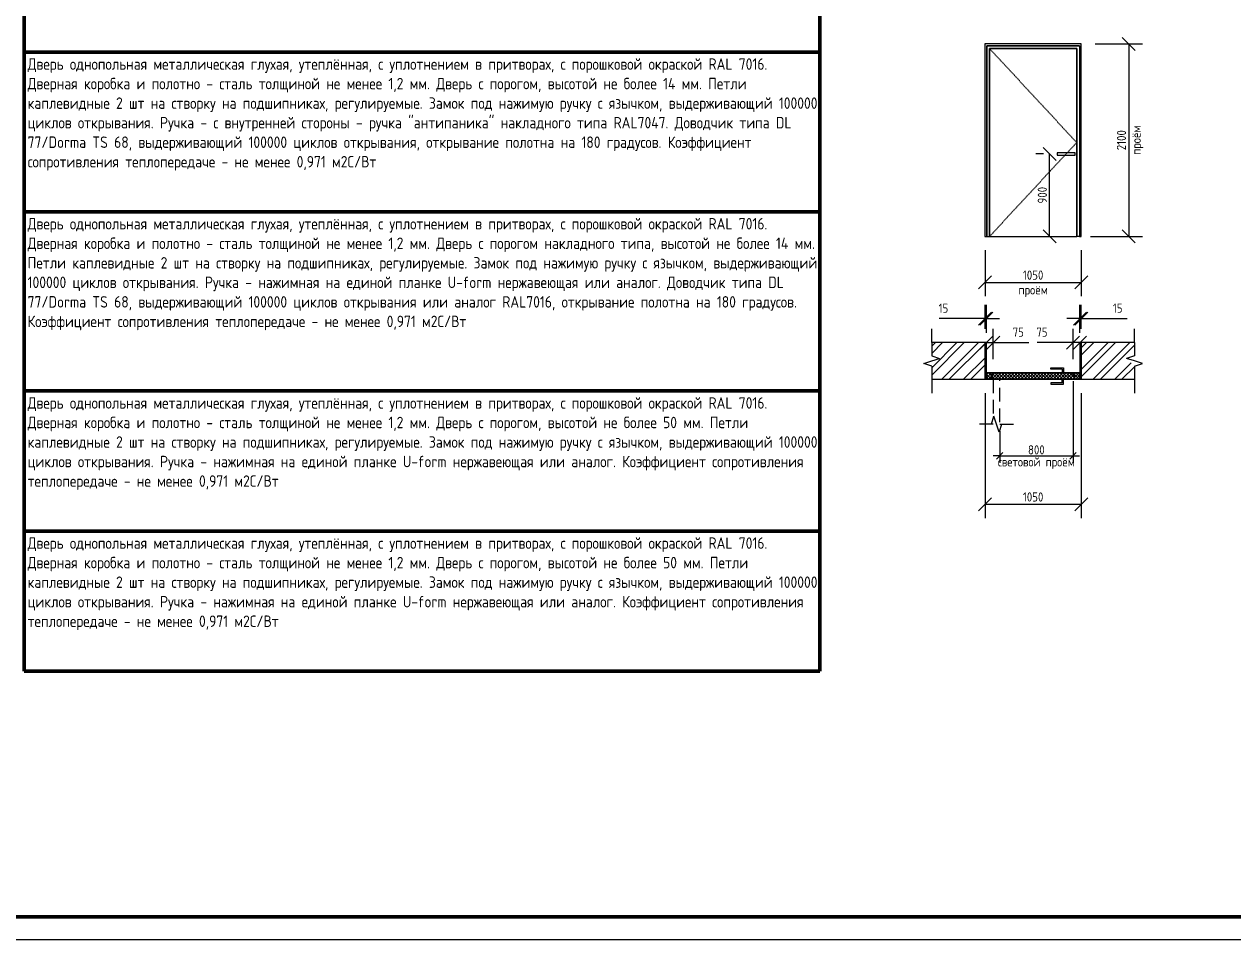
# Model space of a CAD drawing. Header units: millimetres. Extents: x -11345 to 411485, y -9810 to 73012.
# Drawn here: x -2616.1 to -2352.4, y 70747.8 to 70947.6 of the extents above; entities that cross this region are included whole.
import ezdxf

# ---------------------------------------------------------------- set-up
doc = ezdxf.new("R2010")
doc.units = ezdxf.units.MM
doc.linetypes.add('ADSK_Штриховая_ш2 п1_5', pattern=[4.5, 3, -1.5])
doc.linetypes.add('ADSK_Штриховая_ш3 п1_5', pattern=[4.5, 3, -1.5])
for name, color, linetype, lineweight in [('Аннотация', 7, 'Continuous', 18), ('Графика', 7, 'Continuous', 20), ('Двери', 7, 'Continuous', 9), ('Основная надпись', 7, 'Continuous', 30), ('Размеры', 7, 'Continuous', 5), ('Узлы', 7, 'Continuous', 18)]:
    doc.layers.add(name, color=color, linetype=linetype, lineweight=lineweight)
doc.layers.add('Линии', color=7, linetype='Continuous', lineweight=9, true_color=0x00a600)
doc.styles.add('GOST Common_1', font='GOST_Common.ttf', dxfattribs={"width": 0.9, "height": 350})
doc.styles.add('GOST Common_3', font='GOST_Common.ttf', dxfattribs={"width": 0.9, "height": 250})
doc.styles.add('GOST Common_5', font='GOST_Common.ttf', dxfattribs={"width": 0.9, "height": 100})
doc.dimstyles.new('ADSK_Основной_2_5_мм', dxfattribs={"dimscale": 304.8, "dimtxt": 251.428749, "dimasz": 0.463911, "dimexe": 0.492126, "dimexo": 0.492126, "dimgap": 0.098425, "dimtad": 1, "dimrnd": 0.01, "dimdsep": 46, "dimtxsty": 'GOST Common_3', "dimblk1": 'OBLIQUE', "dimblk2": 'OBLIQUE', "dimsah": 1, "dimcen": 0.09, "dimdle": 0.492126, "dimazin": 2, "dimtfac": 1, "dimtdec": 4, "dimtix": 1, "dimtmove": 0, "dimatfit": 3, "dimfxl": 1, "dimtvp": 1, "dimtolj": 1, "dimtzin": 0, "dimlwd": 20, "dimlwe": 20, "dimarcsym": 2})
doc.dimstyles.new('ADSK_Основной_2_5_мм_Округление_до_1_мм', dxfattribs={"dimscale": 304.8, "dimtxt": 250, "dimasz": 0.463911, "dimexe": 0.492126, "dimexo": 0.492126, "dimgap": 0.098425, "dimtad": 1, "dimdec": 0, "dimdsep": 46, "dimtxsty": 'GOST Common_3', "dimblk1": 'OBLIQUE', "dimblk2": 'OBLIQUE', "dimsah": 1, "dimcen": 0.09, "dimdle": 0.492126, "dimazin": 2, "dimtfac": 1, "dimtdec": 0, "dimtix": 1, "dimtmove": 0, "dimatfit": 3, "dimfxl": 1, "dimtvp": 1, "dimtolj": 1, "dimtzin": 0, "dimlwd": 20, "dimlwe": 20, "dimarcsym": 2})
doc.dimstyles.new('ADSK_Основной_2_5_мм_Округление_до_1_мм_1', dxfattribs={"dimscale": 304.8, "dimtxt": 251.428749, "dimasz": 0.463911, "dimexe": 0.492126, "dimexo": 0.492126, "dimgap": 0.098425, "dimtad": 1, "dimdec": 0, "dimdsep": 46, "dimtxsty": 'GOST Common_3', "dimblk1": 'OBLIQUE', "dimblk2": 'OBLIQUE', "dimsah": 1, "dimcen": 0.09, "dimdle": 0.492126, "dimazin": 2, "dimtfac": 1, "dimtdec": 4, "dimtix": 1, "dimtmove": 1, "dimatfit": 3, "dimfxl": 1, "dimtvp": 1, "dimtolj": 1, "dimtzin": 0, "dimlwd": 20, "dimlwe": 20, "dimarcsym": 2})
doc.dimstyles.new('ADSK_Основной_2_5_мм_Округление_до_1_мм_min_световой_проём', dxfattribs={"dimscale": 304.8, "dimtxt": 125.714375, "dimasz": 0.231955, "dimexe": 0.246063, "dimexo": 0.246063, "dimgap": 0.049213, "dimtad": 1, "dimdec": 0, "dimdsep": 46, "dimtxsty": 'GOST Common_1', "dimblk1": 'OBLIQUE', "dimblk2": 'OBLIQUE', "dimsah": 1, "dimcen": 0.09, "dimdle": 0.246063, "dimazin": 2, "dimtfac": 1, "dimtdec": 4, "dimtix": 1, "dimtmove": 0, "dimatfit": 3, "dimfxl": 1, "dimtvp": 1, "dimtolj": 1, "dimtzin": 0, "dimlwd": 20, "dimlwe": 20, "dimarcsym": 2})
pattern_1 = [(45, (-2398.3437, 70835.78353), (-0.3535534, 0.3535534), []), (135, (-2398.3437, 70835.78353), (-0.3535534, -0.3535534), [])]

# ---------------------------------------------------------------- blocks, each defined once
blk = doc.blocks.new('Family - ___-2715678-ДН-10л')
at = {"layer": 'Двери'}
for p, q in [((642, 5373), (-408, 5373)), ((-408, 5373), (-408, 3273)), ((-388, 3273), (-388, 5353)), ((-388, 5353), (622, 5353)), ((622, 5353), (-388, 5353)), ((-388, 5353), (-388, 3273)), ((-358, 5323), (-358, 3273)), ((592, 5323), (-358, 5323)), ((-358, 5323), (592, 5323)), ((-358, 3273), (-358, 5323)), ((592, 3273), (592, 5323)), ((592, 5323), (592, 3273)), ((622, 5353), (622, 3273)), ((622, 5353), (622, 3273)), ((642, 3273), (642, 5373)), ((-408, 3273), (-388, 3273)), ((-388, 3273), (-358, 3273)), ((-358, 3273), (592, 3273)), ((622, 3273), (592, 3273)), ((622, 3273), (642, 3273))]:
    blk.add_line(p, q, dxfattribs=at)
at = {"layer": 'Двери', "linetype": 'ADSK_Штриховая_ш2 п1_5'}
for p, q in [((592, 4298), (-358, 5323)), ((-358, 3273), (592, 4298))]:
    blk.add_line(p, q, dxfattribs=at)
blk = doc.blocks.new('ADSK_Обрыв_Линия - По умолчанию-6396943-ДН-10л')
at = {"layer": 'Узлы'}
for p, q in [((-989, 2115), (-989, 1970)), ((-989, 1859), (-989, 1715))]:
    blk.add_line(p, q, dxfattribs=at)
blk = doc.blocks.new('ADSK_Обрыв_Линия - По умолчанию-6397007-ДН-10л')
at = {"layer": 'Узлы'}
for p, q in [((1223, 2115), (1223, 1970)), ((1223, 1859), (1223, 1715))]:
    blk.add_line(p, q, dxfattribs=at)
blk = doc.blocks.new('_Oblique')
at = {"color": 0, "linetype": 'ByBlock', "lineweight": -2}
blk.add_line((-0.5, -0.5), (0.5, 0.5), dxfattribs=at)
blk = doc.blocks.new('*D800')
at = {"layer": 'Defpoints', "color": 0, "transparency": 16777216}
for p in [(-2406.5, 70901.25), (-2385.5, 70901.25), (-2385.5, 70891.21)]:
    blk.add_point(p, dxfattribs=at)
at = {"layer": 'Размеры', "color": 0, "transparency": 16777216}
for p, q in [((-2406.5, 70898.25), (-2406.5, 70888.21)), ((-2385.5, 70898.25), (-2385.5, 70888.21)), ((-2406.51, 70891.21), (-2385.49, 70891.21))]:
    blk.add_line(p, q, dxfattribs=at)
at = {"layer": 'Размеры', "color": 0, "transparency": 16777216, "xscale": 2.828, "yscale": 2.828, "zscale": 2.828, "rotation": 180}
blk.add_blockref('_Oblique', (-2406.5, 70891.21), dxfattribs=at)
at = {"layer": 'Размеры', "color": 0, "transparency": 16777216, "xscale": 2.828, "yscale": 2.828, "zscale": 2.828}
blk.add_blockref('_Oblique', (-2385.5, 70891.21), dxfattribs=at)
at = {"layer": 'Размеры', "color": 0, "lineweight": 20, "transparency": 16777216, "char_height": 2, "width": 9.7162, "attachment_point": 5, "style": 'GOST Common_5'}
for s, insert in [('\\A1;1050', (-2396, 70892.81)), ('\\A1;проём', (-2396, 70889.31))]:
    blk.add_mtext(s, dxfattribs=dict(at, insert=insert))
blk = doc.blocks.new('*D801')
at = {"layer": 'Defpoints', "color": 0, "transparency": 16777216}
for p in [(-2385.5, 70943.25), (-2386.5, 70901.25), (-2375.14, 70901.25)]:
    blk.add_point(p, dxfattribs=at)
at = {"layer": 'Размеры', "color": 0, "transparency": 16777216}
for p, q in [((-2382.5, 70943.25), (-2372.14, 70943.25)), ((-2375.14, 70943.26), (-2375.14, 70901.24)), ((-2383.5, 70901.25), (-2372.14, 70901.25))]:
    blk.add_line(p, q, dxfattribs=at)
at = {"layer": 'Размеры', "color": 0, "transparency": 16777216, "xscale": 2.828, "yscale": 2.828, "zscale": 2.828}
for p, rotation in [((-2375.14, 70943.25), 90), ((-2375.14, 70901.25), 270)]:
    blk.add_blockref('_Oblique', p, dxfattribs=dict(at, rotation=rotation))
at = {"layer": 'Размеры', "color": 0, "lineweight": 20, "transparency": 16777216, "char_height": 2, "width": 9.7162, "attachment_point": 5, "rotation": 90, "style": 'GOST Common_5'}
for s, insert in [('\\A1;2100', (-2376.74, 70922.25)), ('\\A1;проём', (-2373.24, 70922.25))]:
    blk.add_mtext(s, dxfattribs=dict(at, insert=insert))
blk = doc.blocks.new('*D802')
at = {"layer": 'Defpoints', "color": 0, "transparency": 16777216}
for p in [(-2406.2, 70883.33), (-2406.5, 70878.08), (-2406.2, 70878.08)]:
    blk.add_point(p, dxfattribs=at)
at = {"layer": 'Размеры', "color": 0, "transparency": 16777216}
for p, q in [((-2406.5, 70881.08), (-2406.5, 70886.33)), ((-2406.2, 70881.08), (-2406.2, 70886.33)), ((-2406.5, 70883.33), (-2416.51, 70883.33)), ((-2406.2, 70883.33), (-2406.5, 70883.33)), ((-2406.2, 70883.33), (-2403.37, 70883.33))]:
    blk.add_line(p, q, dxfattribs=at)
at = {"layer": 'Размеры', "color": 0, "transparency": 16777216, "xscale": 2.828, "yscale": 2.828, "zscale": 2.828}
blk.add_blockref('_Oblique', (-2406.5, 70883.33), dxfattribs=at)
at = {"layer": 'Размеры', "color": 0, "transparency": 16777216, "xscale": 2.828, "yscale": 2.828, "zscale": 2.828, "rotation": 180}
blk.add_blockref('_Oblique', (-2406.2, 70883.33), dxfattribs=at)
at = {"layer": 'Размеры', "color": 0, "lineweight": 20, "transparency": 16777216, "insert": (-2416.62, 70886.59), "char_height": 2, "width": 3.2217, "attachment_point": 1, "line_spacing_factor": 1.022761, "style": 'GOST Common_5'}
blk.add_mtext('\\A1;15', dxfattribs=at)
blk = doc.blocks.new('*D803')
at = {"layer": 'Defpoints', "color": 0, "transparency": 16777216}
for p in [(-2385.5, 70883.33), (-2385.8, 70878.08), (-2385.5, 70878.08)]:
    blk.add_point(p, dxfattribs=at)
at = {"layer": 'Размеры', "color": 0, "transparency": 16777216}
for p, q in [((-2385.8, 70881.08), (-2385.8, 70886.33)), ((-2385.5, 70881.08), (-2385.5, 70886.33)), ((-2385.8, 70883.33), (-2388.63, 70883.33)), ((-2385.8, 70883.33), (-2385.5, 70883.33)), ((-2385.5, 70883.33), (-2375.49, 70883.33))]:
    blk.add_line(p, q, dxfattribs=at)
at = {"layer": 'Размеры', "color": 0, "transparency": 16777216, "xscale": 2.828, "yscale": 2.828, "zscale": 2.828}
blk.add_blockref('_Oblique', (-2385.8, 70883.33), dxfattribs=at)
at = {"layer": 'Размеры', "color": 0, "transparency": 16777216, "xscale": 2.828, "yscale": 2.828, "zscale": 2.828, "rotation": 180}
blk.add_blockref('_Oblique', (-2385.5, 70883.33), dxfattribs=at)
at = {"layer": 'Размеры', "color": 0, "lineweight": 20, "transparency": 16777216, "insert": (-2378.61, 70886.59), "char_height": 2, "width": 3.2217, "attachment_point": 1, "line_spacing_factor": 1.022761, "style": 'GOST Common_5'}
blk.add_mtext('\\A1;15', dxfattribs=at)
blk = doc.blocks.new('*D804')
at = {"layer": 'Defpoints', "color": 0, "transparency": 16777216}
for p in [(-2406.2, 70877.2), (-2404.7, 70878.1), (-2404.7, 70871.48)]:
    blk.add_point(p, dxfattribs=at)
at = {"layer": 'Размеры', "color": 0, "transparency": 16777216}
for p, q in [((-2406.2, 70880.2), (-2406.2, 70881.1)), ((-2404.7, 70874.48), (-2404.7, 70881.1)), ((-2406.21, 70878.1), (-2404.7, 70878.1)), ((-2404.7, 70878.1), (-2396.91, 70878.1))]:
    blk.add_line(p, q, dxfattribs=at)
at = {"layer": 'Размеры', "color": 0, "transparency": 16777216, "xscale": 2.828, "yscale": 2.828, "zscale": 2.828, "rotation": 180}
blk.add_blockref('_Oblique', (-2406.2, 70878.1), dxfattribs=at)
at = {"layer": 'Размеры', "color": 0, "transparency": 16777216, "xscale": 2.828, "yscale": 2.828, "zscale": 2.828}
blk.add_blockref('_Oblique', (-2404.7, 70878.1), dxfattribs=at)
at = {"layer": 'Размеры', "color": 0, "lineweight": 20, "transparency": 16777216, "insert": (-2400.47, 70881.36), "char_height": 2, "width": 3.7842, "attachment_point": 1, "line_spacing_factor": 1.022761, "style": 'GOST Common_5'}
blk.add_mtext('\\A1;75', dxfattribs=at)
blk = doc.blocks.new('*D805')
at = {"layer": 'Defpoints', "color": 0, "transparency": 16777216}
for p in [(-2385.8, 70878.1), (-2385.8, 70877.2), (-2387.3, 70871.48)]:
    blk.add_point(p, dxfattribs=at)
at = {"layer": 'Размеры', "color": 0, "transparency": 16777216}
for p, q in [((-2387.3, 70874.48), (-2387.3, 70881.1)), ((-2385.8, 70880.2), (-2385.8, 70881.1)), ((-2387.3, 70878.1), (-2395.09, 70878.1)), ((-2385.8, 70878.1), (-2387.31, 70878.1))]:
    blk.add_line(p, q, dxfattribs=at)
at = {"layer": 'Размеры', "color": 0, "transparency": 16777216, "xscale": 2.828, "yscale": 2.828, "zscale": 2.828, "rotation": 180}
blk.add_blockref('_Oblique', (-2387.3, 70878.1), dxfattribs=at)
at = {"layer": 'Размеры', "color": 0, "transparency": 16777216, "xscale": 2.828, "yscale": 2.828, "zscale": 2.828}
blk.add_blockref('_Oblique', (-2385.8, 70878.1), dxfattribs=at)
at = {"layer": 'Размеры', "color": 0, "lineweight": 20, "transparency": 16777216, "insert": (-2395.31, 70881.36), "char_height": 2, "width": 3.7842, "attachment_point": 1, "line_spacing_factor": 1.022761, "style": 'GOST Common_5'}
blk.add_mtext('\\A1;75', dxfattribs=at)
blk = doc.blocks.new('*D806')
at = {"layer": 'Defpoints', "color": 0, "transparency": 16777216}
for p in [(-2387.3, 70871.18), (-2403.3, 70860.28), (-2387.3, 70853.38)]:
    blk.add_point(p, dxfattribs=at)
at = {"layer": 'Размеры', "color": 0, "transparency": 16777216}
for p, q in [((-2387.3, 70869.68), (-2387.3, 70851.88)), ((-2403.3, 70858.78), (-2403.3, 70851.88)), ((-2403.3, 70853.38), (-2404.71, 70853.38)), ((-2403.3, 70853.38), (-2387.3, 70853.38)), ((-2387.3, 70853.38), (-2385.89, 70853.38))]:
    blk.add_line(p, q, dxfattribs=at)
at = {"layer": 'Размеры', "color": 0, "transparency": 16777216, "xscale": 1.414, "yscale": 1.414, "zscale": 1.414}
blk.add_blockref('_Oblique', (-2403.3, 70853.38), dxfattribs=at)
at = {"layer": 'Размеры', "color": 0, "transparency": 16777216, "xscale": 1.414, "yscale": 1.414, "zscale": 1.414, "rotation": 180}
blk.add_blockref('_Oblique', (-2387.3, 70853.38), dxfattribs=at)
at = {"layer": 'Размеры', "color": 0, "lineweight": 20, "transparency": 16777216, "char_height": 2, "width": 25.9781, "attachment_point": 5, "style": 'GOST Common_5'}
for s, insert in [('\\A1;800', (-2395.3, 70854.68)), ('\\A1;световой проём', (-2395.3, 70851.78))]:
    blk.add_mtext(s, dxfattribs=dict(at, insert=insert))
blk = doc.blocks.new('*D807')
at = {"layer": 'Defpoints', "color": 0, "transparency": 16777216}
for p in [(-2392.4, 70919.25), (-2390.73, 70919.25), (-2393.4, 70901.25)]:
    blk.add_point(p, dxfattribs=at)
at = {"layer": 'Размеры', "color": 0, "transparency": 16777216}
for p, q in [((-2393.73, 70919.25), (-2395.4, 70919.25)), ((-2392.4, 70901.24), (-2392.4, 70919.26)), ((-2390.4, 70901.25), (-2389.4, 70901.25))]:
    blk.add_line(p, q, dxfattribs=at)
at = {"layer": 'Размеры', "color": 0, "transparency": 16777216, "xscale": 2.828, "yscale": 2.828, "zscale": 2.828}
for p, rotation in [((-2392.4, 70919.25), 90), ((-2392.4, 70901.25), 270)]:
    blk.add_blockref('_Oblique', p, dxfattribs=dict(at, rotation=rotation))
at = {"layer": 'Размеры', "color": 0, "lineweight": 20, "transparency": 16777216, "insert": (-2394, 70910.25), "char_height": 2, "width": 7.0059, "attachment_point": 5, "rotation": 90, "style": 'GOST Common_5'}
blk.add_mtext('\\A1;900', dxfattribs=at)
blk = doc.blocks.new('*D808')
at = {"layer": 'Defpoints', "color": 0, "transparency": 16777216}
for p in [(-2406.5, 70870.08), (-2385.5, 70870.08), (-2385.5, 70842.8)]:
    blk.add_point(p, dxfattribs=at)
at = {"layer": 'Размеры', "color": 0, "transparency": 16777216}
for p, q in [((-2406.5, 70867.08), (-2406.5, 70839.8)), ((-2385.5, 70867.08), (-2385.5, 70839.8)), ((-2406.51, 70842.8), (-2385.49, 70842.8))]:
    blk.add_line(p, q, dxfattribs=at)
at = {"layer": 'Размеры', "color": 0, "transparency": 16777216, "xscale": 2.828, "yscale": 2.828, "zscale": 2.828, "rotation": 180}
blk.add_blockref('_Oblique', (-2406.5, 70842.8), dxfattribs=at)
at = {"layer": 'Размеры', "color": 0, "transparency": 16777216, "xscale": 2.828, "yscale": 2.828, "zscale": 2.828}
blk.add_blockref('_Oblique', (-2385.5, 70842.8), dxfattribs=at)
at = {"layer": 'Размеры', "color": 0, "lineweight": 20, "transparency": 16777216, "insert": (-2396, 70844.4), "char_height": 2, "width": 7.0059, "attachment_point": 5, "style": 'GOST Common_5'}
blk.add_mtext('\\A1;1050', dxfattribs=at)

msp = doc.modelspace()

# ---------------------------------------------------------------- hatches: boundary and pattern name
at = {"layer": 'Узлы', "lineweight": 9}
h = msp.add_hatch(dxfattribs=at)
h.set_pattern_fill('FP_2', color=256, scale=0.02, style=0, pattern_type=2)
h.set_pattern_definition([(45, (-2398.3437, 70835.7835), (-2.3573, 2.3573), []), (45, (-2396.7722, 70835.7835), (-2.3573, 2.3573), [])])
h.paths.add_polyline_path([(-2385.50061, 70870.08338), (-2373.88061, 70870.08338), (-2373.88061, 70872.95721), (-2375.61266, 70874.63338), (-2373.88061, 70875.18338), (-2373.88061, 70878.08338), (-2385.50061, 70878.08338), (-2385.50061, 70872.95721)])
h.paths.add_polyline_path([(-2416.39398, 70870.08338), (-2406.50061, 70870.08338), (-2406.50061, 70878.08338), (-2418.12603, 70878.08338), (-2418.12603, 70875.18338), (-2416.39398, 70874.63338), (-2418.12603, 70872.95721), (-2418.12603, 70870.08338)])
h = msp.add_hatch(dxfattribs=at)
h.set_pattern_fill('FP_4', color=256, scale=0.02, style=0, pattern_type=2)
h.set_pattern_definition([(0, (-2398.3437, 70835.7835), (4.064, 1.016), [0.33528, -2.71272, 0.33528, -2.71272, -16.256]), (0, (-2398.3437, 70835.7835), (4.064, 1.016), [-6.096, 0.33528, -5.76072, 0.33528, -2.71272, -7.112]), (0, (-2398.3437, 70835.7835), (4.064, 1.016), [-15.24, 0.33528, -1.69672, 0.33528, -4.74472]), (120, (-2396.8197, 70836.2915), (-2.911882, 3.011527), [0.33528, -2.71272, 0.33528, -2.71272, -16.256]), (120, (-2396.8197, 70836.2915), (-2.911882, 3.011527), [-6.096, 0.33528, -5.76072, 0.33528, -2.71272, -7.112]), (120, (-2396.8197, 70836.2915), (-2.911882, 3.011527), [-15.24, 0.33528, -1.69672, 0.33528, -4.74472]), (240, (-2396.3117, 70838.3235), (-1.152118, -4.027527), [0.33528, -2.71272, 0.33528, -2.71272, -16.256]), (240, (-2396.3117, 70838.3235), (-1.152118, -4.027527), [-6.096, 0.33528, -5.76072, 0.33528, -2.71272, -7.112]), (240, (-2396.3117, 70838.3235), (-1.152118, -4.027527), [-15.24, 0.33528, -1.69672, 0.33528, -4.74472])])
h.paths.add_polyline_path([(-2385.80061, 70870.08338), (-2385.50061, 70870.08338), (-2385.50061, 70878.08338), (-2385.80061, 70878.08338), (-2385.80061, 70871.14338)])
h.paths.add_polyline_path([(-2406.50061, 70870.08338), (-2406.20061, 70870.08338), (-2406.20061, 70878.08338), (-2406.50061, 70878.08338), (-2406.50061, 70871.14338)])
h = msp.add_hatch(dxfattribs=at)
h.set_pattern_fill('FP_3', color=256, scale=0.02, style=0, pattern_type=2)
h.set_pattern_definition(pattern_1)
h.paths.add_polyline_path([(-2385.80061, 70870.08338), (-2385.80061, 70871.48338), (-2387.30061, 70871.48338), (-2387.30061, 70871.18338), (-2387.00061, 70871.18338), (-2387.00061, 70870.08338)])
h.paths.add_polyline_path([(-2406.20061, 70870.08338), (-2405.00061, 70870.08338), (-2405.00061, 70871.18338), (-2404.70061, 70871.18338), (-2404.70061, 70871.48338), (-2406.20061, 70871.48338), (-2406.20061, 70871.14338)])
h = msp.add_hatch(dxfattribs=at)
h.set_pattern_fill('FP_3', color=256, scale=0.02, style=0, pattern_type=2)
h.set_pattern_definition(pattern_1)
h.paths.add_polyline_path([(-2404.96061, 70870.08338), (-2387.04061, 70870.08338), (-2387.04061, 70871.14338), (-2387.34061, 70871.14338), (-2387.34061, 70871.48338), (-2404.66061, 70871.48338), (-2404.66061, 70871.14338), (-2404.96061, 70871.14338)])

# ---------------------------------------------------------------- linework, layer by layer
at = {"layer": 'Аннотация'}
for p, q in [((-2418.12603, 70878.08338), (-2418.12603, 70881.08338)), ((-2373.88061, 70878.08338), (-2373.88061, 70881.08338)), ((-2419.85903, 70873.5203), (-2418.12603, 70874.08338)), ((-2419.85903, 70873.5203), (-2418.12603, 70874.08338)), ((-2418.12603, 70875.18338), (-2416.39398, 70874.63338)), ((-2418.12603, 70875.18338), (-2416.39398, 70874.63338)), ((-2418.12603, 70874.08338), (-2416.39398, 70874.63338)), ((-2373.88061, 70875.18338), (-2375.61266, 70874.63338)), ((-2373.88061, 70875.18338), (-2375.61266, 70874.63338)), ((-2373.88061, 70874.08338), (-2375.61266, 70874.63338)), ((-2372.14761, 70873.5203), (-2373.88061, 70874.08338)), ((-2372.14761, 70873.5203), (-2373.88061, 70874.08338)), ((-2418.12603, 70872.95721), (-2419.85903, 70873.5203)), ((-2418.12603, 70872.95721), (-2419.85903, 70873.5203)), ((-2373.88061, 70872.95721), (-2372.14761, 70873.5203)), ((-2373.88061, 70872.95721), (-2372.14761, 70873.5203)), ((-2418.12603, 70870.08338), (-2418.12603, 70867.08338)), ((-2373.88061, 70870.08338), (-2373.88061, 70867.08338)), ((-2405.10061, 70860.28338), (-2404.55061, 70862.01543)), ((-2405.10061, 70860.28338), (-2404.55061, 70862.01543)), ((-2404.00061, 70860.28338), (-2404.55061, 70862.01543)), ((-2404.70061, 70860.28338), (-2407.70061, 70860.28338)), ((-2403.43753, 70858.55038), (-2404.00061, 70860.28338)), ((-2403.43753, 70858.55038), (-2404.00061, 70860.28338)), ((-2402.87444, 70860.28338), (-2403.43753, 70858.55038)), ((-2402.87444, 70860.28338), (-2403.43753, 70858.55038)), ((-2403.30061, 70860.28338), (-2400.30061, 70860.28338))]:
    msp.add_line(p, q, dxfattribs=at)
at = {"layer": 'Линии', "color": 7, "lineweight": 50}
for p, q in [((-2616.09666, 70972.06321), (-2616.09666, 70941.48268)), ((-2442.52999, 70972.06321), (-2442.52999, 70941.48268)), ((-2442.52999, 70941.48268), (-2616.09666, 70941.48268)), ((-2616.09666, 70941.48268), (-2616.09666, 70906.64064)), ((-2442.52999, 70941.48268), (-2442.52999, 70906.64064)), ((-2442.52999, 70906.64064), (-2616.09666, 70906.64064)), ((-2616.09666, 70906.64064), (-2616.09666, 70867.5371)), ((-2442.52999, 70906.64064), (-2442.52999, 70867.5371)), ((-2442.52999, 70867.5371), (-2616.09666, 70867.5371)), ((-2616.09666, 70867.5371), (-2616.09666, 70836.95657)), ((-2442.52999, 70867.5371), (-2442.52999, 70836.95657)), ((-2442.52999, 70836.95657), (-2616.09666, 70836.95657)), ((-2616.09666, 70836.95657), (-2616.09666, 70806.37604)), ((-2442.52999, 70836.95657), (-2442.52999, 70806.37604)), ((-2442.52999, 70806.37604), (-2616.09666, 70806.37604))]:
    msp.add_line(p, q, dxfattribs=at)
at = {"layer": 'Линии', "color": 7}
for p, q in [((-2386.82639, 70919.50321), (-2390.72639, 70919.50321)), ((-2390.72639, 70919.50321), (-2390.72639, 70919.00321)), ((-2390.72639, 70919.00321), (-2386.82639, 70919.00321)), ((-2386.82639, 70919.00321), (-2386.82639, 70919.50321)), ((-2406.50061, 70878.08338), (-2418.12603, 70878.08338)), ((-2406.50061, 70870.08338), (-2406.50061, 70878.08338)), ((-2406.20061, 70878.08338), (-2406.50061, 70878.08338)), ((-2406.50061, 70878.08338), (-2406.50061, 70870.08338)), ((-2406.20061, 70871.48338), (-2406.20061, 70878.08338)), ((-2385.50061, 70878.08338), (-2385.80061, 70878.08338)), ((-2385.80061, 70878.08338), (-2385.80061, 70871.48338)), ((-2373.88061, 70878.08338), (-2385.50061, 70878.08338)), ((-2385.50061, 70878.08338), (-2385.50061, 70870.08338)), ((-2385.50061, 70870.08338), (-2385.50061, 70878.08338)), ((-2404.70061, 70871.48338), (-2406.20061, 70871.48338)), ((-2406.20061, 70871.48338), (-2406.20061, 70870.08338)), ((-2405.00061, 70870.08338), (-2405.00061, 70871.18338)), ((-2405.00061, 70871.18338), (-2404.70061, 70871.18338)), ((-2404.66061, 70871.14338), (-2404.96061, 70871.14338)), ((-2404.96061, 70871.14338), (-2404.96061, 70870.08338)), ((-2404.70061, 70871.18338), (-2404.70061, 70871.48338)), ((-2387.34061, 70871.48338), (-2404.66061, 70871.48338)), ((-2404.66061, 70871.48338), (-2404.66061, 70871.14338)), ((-2387.34061, 70871.14338), (-2387.34061, 70871.48338)), ((-2387.04061, 70871.14338), (-2387.34061, 70871.14338)), ((-2385.80061, 70871.48338), (-2387.30061, 70871.48338)), ((-2387.30061, 70871.48338), (-2387.30061, 70871.18338)), ((-2387.30061, 70871.18338), (-2387.00061, 70871.18338)), ((-2387.04061, 70870.08338), (-2387.04061, 70871.14338)), ((-2387.00061, 70871.18338), (-2387.00061, 70870.08338)), ((-2385.80061, 70870.08338), (-2385.80061, 70871.48338)), ((-2418.12603, 70870.08338), (-2406.50061, 70870.08338)), ((-2406.50061, 70870.08338), (-2406.20061, 70870.08338)), ((-2406.20061, 70870.08338), (-2405.00061, 70870.08338)), ((-2404.96061, 70870.08338), (-2387.04061, 70870.08338)), ((-2387.00061, 70870.08338), (-2385.80061, 70870.08338)), ((-2385.80061, 70870.08338), (-2385.50061, 70870.08338)), ((-2385.50061, 70870.08338), (-2373.88061, 70870.08338))]:
    msp.add_line(p, q, dxfattribs=at)
at = {"layer": 'Линии', "color": 7, "linetype": 'ADSK_Штриховая_ш3 п1_5'}
msp.add_line((-2390.72639, 70919.25321), (-2390.62639, 70919.25321), dxfattribs=at)
at = {"layer": 'Линии', "color": 7, "lineweight": 20}
for p, q in [((-2392.1665, 70872.57377), (-2389.3665, 70872.57377)), ((-2392.1665, 70872.27377), (-2392.1665, 70872.57377)), ((-2389.6665, 70872.27377), (-2392.1665, 70872.27377)), ((-2389.6665, 70872.27377), (-2389.6665, 70871.48338)), ((-2389.3665, 70872.57377), (-2389.3665, 70871.48338)), ((-2389.6665, 70869.293), (-2392.1665, 70869.293)), ((-2392.1665, 70869.293), (-2392.1665, 70868.993)), ((-2392.1665, 70868.993), (-2389.3665, 70868.993)), ((-2389.6665, 70869.293), (-2389.6665, 70870.08338)), ((-2389.3665, 70868.993), (-2389.3665, 70870.08338))]:
    msp.add_line(p, q, dxfattribs=at)
at = {"layer": 'Линии', "color": 7, "linetype": 'ADSK_Штриховая_ш3 п1_5', "lineweight": 20}
for p, q in [((-2404.70061, 70870.08338), (-2404.70061, 70861.54306)), ((-2403.30061, 70860.72376), (-2403.30061, 70870.08338))]:
    msp.add_line(p, q, dxfattribs=at)
at = {"layer": 'Основная надпись', "lineweight": 50}
msp.add_line((-2827.51934, 70752.76733), (-2011.51934, 70752.76733), dxfattribs=at)
at = {"layer": 'Основная надпись', "lineweight": 20}
msp.add_line((-2006.51934, 70747.76733), (-2847.51934, 70747.76733), dxfattribs=at)

# ---------------------------------------------------------------- block references
at = {"layer": 'Двери', "xscale": 0.02, "yscale": 0.02, "zscale": 0.02}
msp.add_blockref('Family - ___-2715678-ДН-10л', (-2398.34372, 70835.78353), dxfattribs=at)
at = {"layer": 'Узлы', "xscale": 0.02, "yscale": 0.02, "zscale": 0.02}
for name in ['ADSK_Обрыв_Линия - По умолчанию-6396943-ДН-10л', 'ADSK_Обрыв_Линия - По умолчанию-6397007-ДН-10л']:
    msp.add_blockref(name, (-2398.34372, 70835.78353), dxfattribs=at)

# ---------------------------------------------------------------- texts
at = {"layer": 'Графика', "char_height": 2.5, "width": 172.8166667, "attachment_point": 1, "line_spacing_factor": 1.022761, "style": 'GOST Common_5'}
for s, insert in [('Дверь однопольная металлическая глухая, утеплённая, с уплотнением в притворах, с порошковой окраской RAL 7016. Дверная коробка и полотно - сталь толщиной не менее 1,2 мм. Дверь с порогом, высотой не более 14 мм. Петли каплевидные 2 шт на створку на подшипниках, регулируемые. Замок под нажимую ручку с язычком, выдерживающий 100000 циклов открывания. Ручка - с внутренней стороны - ручка "антипаника" накладного типа RAL7047. Доводчик типа DL 77/Dorma TS 68, выдерживающий 100000 циклов открывания, открывание полотна на 180 градусов. Коэффициент сопротивления теплопередаче - не менее 0,971 м2С/Вт', (-2615.34666, 70940.11324)), ('Дверь однопольная металлическая глухая, утеплённая, с уплотнением в притворах, с порошковой окраской RAL 7016. Дверная коробка и полотно - сталь толщиной не менее 1,2 мм. Дверь с порогом накладного типа, высотой не более 14 мм. Петли каплевидные 2 шт на створку на подшипниках, регулируемые. Замок под нажимую ручку с язычком, выдерживающий 100000 циклов открывания. Ручка - нажимная на единой планке U-form нержавеющая или аналог. Доводчик типа DL 77/Dorma TS 68, выдерживающий 100000 циклов открывания или аналог RAL7016, открывание полотна на 180 градусов. Коэффициент сопротивления теплопередаче - не менее 0,971 м2С/Вт', (-2615.34666, 70905.27121)), ('Дверь однопольная металлическая глухая, утеплённая, с уплотнением в притворах, с порошковой окраской RAL 7016. Дверная коробка и полотно - сталь толщиной не менее 1,2 мм. Дверь с порогом, высотой не более 50 мм. Петли каплевидные 2 шт на створку на подшипниках, регулируемые. Замок под нажимую ручку с язычком, выдерживающий 100000 циклов открывания. Ручка - нажимная на единой планке U-form нержавеющая или аналог. Коэффициент сопротивления теплопередаче - не менее 0,971 м2С/Вт', (-2615.34666, 70866.16767)), ('Дверь однопольная металлическая глухая, утеплённая, с уплотнением в притворах, с порошковой окраской RAL 7016. Дверная коробка и полотно - сталь толщиной не менее 1,2 мм. Дверь с порогом, высотой не более 50 мм. Петли каплевидные 2 шт на створку на подшипниках, регулируемые. Замок под нажимую ручку с язычком, выдерживающий 100000 циклов открывания. Ручка - нажимная на единой планке U-form нержавеющая или аналог. Коэффициент сопротивления теплопередаче - не менее 0,971 м2С/Вт', (-2615.34666, 70835.58714))]:
    msp.add_mtext(s, dxfattribs=dict(at, insert=insert))

# ---------------------------------------------------------------- dimensions: what is measured, and where the dimension line sits
at = {"layer": 'Размеры', "lineweight": 20}
dim = msp.add_linear_dim(base=(-2375.13508, 70901.25321), p1=(-2385.50061, 70943.25321), p2=(-2386.50061, 70901.25321), angle=90, text='<>\\Xпроём', dimstyle='ADSK_Основной_2_5_мм', override={"dimscale": 0, "dimtxt": 76635.482717, "dimasz": 141.4, "dimexe": 150, "dimexo": 150, "dimgap": 30, "dimlfac": 50, "dimpost": '<>', "dimtxsty": 'GOST Common_5', "dimcen": 27.432, "dimfxl": 2100.595154, "dimlwd": 65535, "dimlwe": 65535}, dxfattribs=at)
dim.commit()
dim.dimension.update_dxf_attribs({"geometry": '*D801', "text_midpoint": (-2375.13508, 70922.25321)})
dim = msp.add_linear_dim(base=(-2392.40158, 70919.25321), p1=(-2393.40143, 70901.25321), p2=(-2390.72639, 70919.25321), angle=90, dimstyle='ADSK_Основной_2_5_мм_Округление_до_1_мм_1', override={"dimscale": 0, "dimtxt": 76635.482717, "dimasz": 141.4, "dimexe": 150, "dimexo": 150, "dimgap": 30, "dimlfac": 50, "dimpost": '<>', "dimtxsty": 'GOST Common_5', "dimcen": 27.432, "dimfxl": 1009.58015, "dimlwd": 65535, "dimlwe": 65535}, dxfattribs=at)
dim.commit()
dim.dimension.update_dxf_attribs({"geometry": '*D807', "text_midpoint": (-2394.00158, 70910.25321)})
for base, p1, p2, text, dimstyle, override, picture, middle in [((-2385.50061, 70891.20784), (-2406.50061, 70901.25321), (-2385.50061, 70901.25321), '<>\\Xпроём', 'ADSK_Основной_2_5_мм', {"dimscale": 0, "dimtxt": 76635.482717, "dimasz": 141.4, "dimexe": 150, "dimexo": 150, "dimgap": 30, "dimlfac": 50, "dimpost": '<>', "dimtxsty": 'GOST Common_5', "dimcen": 27.432, "dimfxl": 1050, "dimlwd": 65535, "dimlwe": 65535}, '*D800', (-2396.00061, 70891.20784)), ((-2387.30061, 70853.37608), (-2403.30061, 70860.28338), (-2387.30061, 70871.18338), '<>\\Xсветовой проём', 'ADSK_Основной_2_5_мм_Округление_до_1_мм_min_световой_проём', {"dimscale": 0, "dimtxt": 38317.741358, "dimasz": 70.7, "dimexe": 75, "dimexo": 75, "dimgap": 15, "dimlfac": 50, "dimpost": '<>', "dimtxsty": 'GOST Common_5', "dimcen": 27.432, "dimfxl": 968.000517, "dimlwd": 65535, "dimlwe": 65535}, '*D806', (-2395.30061, 70853.37608))]:
    dim = msp.add_linear_dim(base=base, p1=p1, p2=p2, text=text, dimstyle=dimstyle, override=override, dxfattribs=at)
    dim.commit()
    dim.dimension.update_dxf_attribs({"geometry": picture, "text_midpoint": middle})
for base, p1, p2, override, picture, middle in [((-2406.20061, 70883.32783), (-2406.50061, 70878.08338), (-2406.20061, 70878.08338), {"dimscale": 0, "dimtxt": 76635.482717, "dimasz": 141.4, "dimexe": 150, "dimexo": 150, "dimgap": 30, "dimlfac": 50, "dimpost": '<>', "dimtxsty": 'GOST Common_5', "dimcen": 27.432, "dimfxl": 15, "dimlwd": 65535, "dimlwe": 65535}, '*D802', (-2415.00661, 70883.32783)), ((-2385.50061, 70883.32783), (-2385.80061, 70878.08338), (-2385.50061, 70878.08338), {"dimscale": 0, "dimtxt": 76635.482717, "dimasz": 141.4, "dimexe": 150, "dimexo": 150, "dimgap": 30, "dimlfac": 50, "dimpost": '<>', "dimtxsty": 'GOST Common_5', "dimcen": 27.432, "dimfxl": 15, "dimlwd": 65535, "dimlwe": 65535}, '*D803', (-2376.99461, 70883.32783)), ((-2404.70061, 70878.09562), (-2406.20061, 70877.19506), (-2404.70061, 70871.48338), {"dimscale": 0, "dimtxt": 76635.482717, "dimasz": 141.4, "dimexe": 150, "dimexo": 150, "dimgap": 30, "dimlfac": 50, "dimpost": '<>', "dimtxsty": 'GOST Common_5', "dimcen": 27.432, "dimfxl": 295.267942, "dimlwd": 65535, "dimlwe": 65535}, '*D804', (-2398.58284, 70878.09562)), ((-2385.80061, 70878.09562), (-2387.30061, 70871.48338), (-2385.80061, 70877.19506), {"dimscale": 0, "dimtxt": 76635.482717, "dimasz": 141.4, "dimexe": 150, "dimexo": 150, "dimgap": 30, "dimlfac": 50, "dimpost": '<>', "dimtxsty": 'GOST Common_5', "dimcen": 27.432, "dimfxl": 295.267942, "dimlwd": 65535, "dimlwe": 65535}, '*D805', (-2393.41839, 70878.09562))]:
    dim = msp.add_linear_dim(base=base, p1=p1, p2=p2, dimstyle='ADSK_Основной_2_5_мм_Округление_до_1_мм', override=override, dxfattribs=at)
    dim.commit()
    dim.dimension.update_dxf_attribs({"geometry": picture, "text_midpoint": middle, "dimtype": 160})
dim = msp.add_linear_dim(base=(-2385.50061, 70842.79911), p1=(-2406.50061, 70870.08338), p2=(-2385.50061, 70870.08338), dimstyle='ADSK_Основной_2_5_мм_Округление_до_1_мм_1', override={"dimscale": 0, "dimtxt": 76635.482717, "dimasz": 141.4, "dimexe": 150, "dimexo": 150, "dimgap": 30, "dimlfac": 50, "dimpost": '<>', "dimtxsty": 'GOST Common_5', "dimcen": 27.432, "dimfxl": 1050, "dimlwd": 65535, "dimlwe": 65535}, dxfattribs=at)
dim.commit()
dim.dimension.update_dxf_attribs({"geometry": '*D808', "text_midpoint": (-2396.00061, 70844.39911)})

doc.saveas('drawing.dxf')
